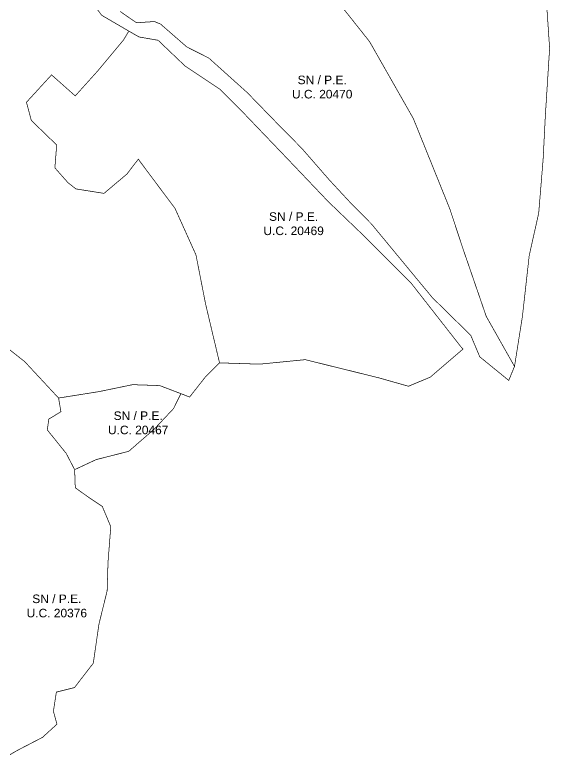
# Model space of a CAD drawing. Header units: metres. Extents: x 561401 to 594056, y 8460144 to 8508504.
# Drawn here: x 586886.3 to 587042.6, y 8502779.5 to 8502999.3 of the extents above; entities that cross this region are included whole.
import ezdxf

# ---------------------------------------------------------------- set-up
doc = ezdxf.new("R2010")
doc.units = ezdxf.units.M
for name, color, linetype in [('1.2. AFECTADOS BASE GRAFICA SUNARP', 150, 'Continuous'), ('1.2. BASE GRAFICA GORE', 76, 'Continuous'), ('1.3 ETIQUETA P.E. Y U.C.', 1, 'Continuous')]:
    doc.layers.add(name, color=color, linetype=linetype)
doc.styles.add('Arial', font='arial.ttf', dxfattribs={"height": 1})

msp = doc.modelspace()

# ---------------------------------------------------------------- linework, layer by layer
at = {"layer": '1.2. AFECTADOS BASE GRAFICA SUNARP', "color": 64, "linetype": 'Continuous', "lineweight": -3, "const_width": 0.2}
msp.add_lwpolyline([(586876.04, 8502908.27), (586889.09, 8502897.98), (586898.98, 8502887.34), (586910.87, 8502889.23), (586920.62, 8502891.25), (586928.56, 8502890.98), (586934.75, 8502888.62), (586937.28, 8502887.64), (586941.91, 8502893.52), (586946.03, 8502897.62), (586941.95, 8502914.82), (586939.14, 8502929.18), (586933.02, 8502942.77), (586922.28, 8502957.16), (586918.94, 8502952.8), (586912.26, 8502947.17), (586904.06, 8502948.47), (586901.75, 8502950.27), (586897.9, 8502954.63), (586898.43, 8502961.31), (586891.01, 8502968.5), (586889.6, 8502973.81), (586896.93, 8502981.81), (586903.85, 8502975.66), (586910.52, 8502983.07), (586917.98, 8502992.03), (586919.52, 8502994.6), (586911.58, 8502999.23), (586907.74, 8503004.36)], dxfattribs=at)
at = {"layer": '1.2. BASE GRAFICA GORE', "color": 64, "linetype": 'Continuous', "lineweight": -3, "const_width": 0.2}
for points in [[(586916.98, 8503000.34), (586921.76, 8502997.04), (586926.99, 8502997.4), (586928.79, 8502996.66), (586936.44, 8502989.99), (586942.91, 8502986.71), (586954.1, 8502976.65), (586962.39, 8502968.12), (586970.14, 8502960.25), (586978.09, 8502951.12), (586983.95, 8502944.8), (586990.46, 8502938.19), (587008.24, 8502916.68), (587019.45, 8502905.67), (587022.08, 8502899.4), (587030.55, 8502892.49), (587032.24, 8502896.59), (587023.98, 8502911.21), (587017.16, 8502931.03), (587013.35, 8502942.59), (587002.67, 8502969.04), (586989.88, 8502991.53), (586979.2, 8503004.98)], [(586979.2, 8503004.98), (586989.88, 8502991.53), (587002.67, 8502969.04), (587013.35, 8502942.59), (587017.16, 8502931.03), (587023.98, 8502911.21), (587032.24, 8502896.59), (587034.55, 8502911.2), (587036.54, 8502929.01), (587039.31, 8502941.39), (587040.48, 8502955.63), (587040.6, 8502957.02), (587041.25, 8502969.86), (587042.5, 8502989.58), (587041.47, 8503004.81)], [(586878.73, 8502779.6), (586886.99, 8502784.37), (586894.28, 8502788.15), (586898.51, 8502792.01), (586897.47, 8502795.77), (586898.33, 8502801.38), (586903.63, 8502802.7), (586909.13, 8502809.83), (586910.77, 8502821.19), (586913.18, 8502831.01), (586913.19, 8502831.46), (586913.43, 8502839.32), (586914.24, 8502849.74), (586911.76, 8502855.66), (586907.87, 8502858.25), (586903.86, 8502861.11), (586903.68, 8502866.41), (586901.21, 8502871.16), (586895.69, 8502878.02), (586896.12, 8502881.18), (586899.67, 8502883.35), (586898.98, 8502887.34), (586889.09, 8502897.98), (586876.04, 8502908.27)]]:
    msp.add_lwpolyline(points, dxfattribs=at)
for points in [[(586889.6, 8502973.81), (586891.01, 8502968.5), (586898.43, 8502961.31), (586897.9, 8502954.63), (586901.75, 8502950.27), (586904.06, 8502948.47), (586912.26, 8502947.17), (586918.94, 8502952.8), (586922.28, 8502957.16), (586933.02, 8502942.77), (586939.14, 8502929.18), (586941.95, 8502914.82), (586946.03, 8502897.62), (586957.78, 8502897.25), (586971.08, 8502898.56), (586992.64, 8502893.23), (587001.24, 8502890.79), (587007.61, 8502893.44), (587017.17, 8502901.65), (587016.47, 8502902.46), (587002.04, 8502920.91), (586988.28, 8502934.69), (586977.84, 8502944.72), (586965.67, 8502957.5), (586953.36, 8502970.35), (586946.17, 8502977.6), (586935.92, 8502984.43), (586928.07, 8502991.92), (586922.5, 8502992.89), (586919.52, 8502994.6), (586917.98, 8502992.03), (586910.52, 8502983.07), (586903.85, 8502975.66), (586896.93, 8502981.81), (586889.6, 8502973.81)], [(586895.69, 8502878.02), (586901.21, 8502871.16), (586903.68, 8502866.41), (586909.98, 8502869.35), (586919.49, 8502871.77), (586926.93, 8502878.25), (586928.76, 8502880.19), (586932.56, 8502884.23), (586934.75, 8502888.62), (586928.56, 8502890.98), (586920.62, 8502891.25), (586910.87, 8502889.23), (586898.98, 8502887.34), (586899.67, 8502883.35), (586896.12, 8502881.18), (586895.69, 8502878.02)]]:
    msp.add_lwpolyline(points, close=True, dxfattribs=at)

# ---------------------------------------------------------------- texts
at = {"layer": '1.3 ETIQUETA P.E. Y U.C.', "color": 1, "char_height": 2.5, "attachment_point": 5, "style": 'Arial'}
for s, insert in [('SN / P.E.\\PU.C. 20470', (586976.03, 8502978.24)), ('SN / P.E.\\PU.C. 20469', (586967.68, 8502938.29)), ('SN / P.E.\\PU.C. 20467', (586922.25, 8502880.08)), ('SN / P.E.\\PU.C. 20376', (586898.47, 8502826.55))]:
    msp.add_mtext(s, dxfattribs=dict(at, insert=insert))

doc.saveas('drawing.dxf')
